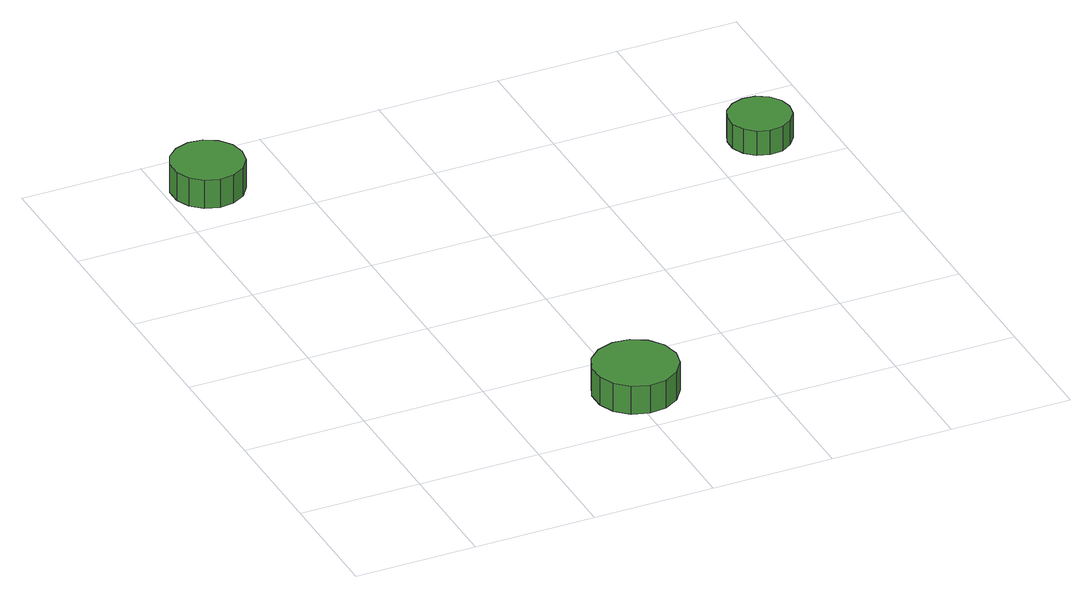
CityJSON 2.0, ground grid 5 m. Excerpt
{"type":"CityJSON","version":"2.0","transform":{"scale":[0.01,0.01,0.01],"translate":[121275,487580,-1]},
"CityObjects":{
"tree1":{"type":"SolitaryVegetationObject","attributes":{"function":"something"},"geometry":[{"type":"MultiSurface","lod":"1","boundaries":[[[0,1,2,3,4,5,6,7,8,9,10,11,12,13,14]],[[15,16,17,18,19,20,21,22,23,24,25,26,27,28,29]],[[0,29,28,1]],[[1,28,27,2]],[[2,27,26,3]],[[3,26,25,4]],[[4,25,24,5]],[[5,24,23,6]],[[6,23,22,7]],[[7,22,21,8]],[[8,21,20,9]],[[9,20,19,10]],[[10,19,18,11]],[[11,18,17,12]],[[12,17,16,13]],[[13,16,15,14]],[[14,15,29,0]]]}]},
"tree2":{"type":"SolitaryVegetationObject","attributes":{"function":"something"},"geometry":[{"type":"MultiSurface","lod":"1","boundaries":[[[30,31,32,33,34,35,36,37,38,39,40,41,42,43,44]],[[45,46,47,48,49,50,51,52,53,54,55,56,57,58,59]],[[30,59,58,31]],[[31,58,57,32]],[[32,57,56,33]],[[33,56,55,34]],[[34,55,54,35]],[[35,54,53,36]],[[36,53,52,37]],[[37,52,51,38]],[[38,51,50,39]],[[39,50,49,40]],[[40,49,48,41]],[[41,48,47,42]],[[42,47,46,43]],[[43,46,45,44]],[[44,45,59,30]]]}]},
"tree3":{"type":"SolitaryVegetationObject","attributes":{"function":"something"},"geometry":[{"type":"MultiSurface","lod":"1","boundaries":[[[60,61,62,63,64,65,66,67,68,69,70,71,72,73,74]],[[75,76,77,78,79,80,81,82,83,84,85,86,87,88,89]],[[60,89,88,61]],[[61,88,87,62]],[[62,87,86,63]],[[63,86,85,64]],[[64,85,84,65]],[[65,84,83,66]],[[66,83,82,67]],[[67,82,81,68]],[[68,81,80,69]],[[69,80,79,70]],[[70,79,78,71]],[[71,78,77,72]],[[72,77,76,73]],[[73,76,75,74]],[[74,75,89,60]]]}]}
},
"vertices":[
[319,2270,188],[307,2330,188],[271,2379,188],[218,2410,188],[157,2416,188],[98,2397,188],[53,2356,188],[28,2301,188],[28,2239,188],[53,2183,188],[98,2142,188],[157,2123,188],[218,2130,188],[271,2160,188],[307,2210,188],[307,2210,63],[271,2160,63],[218,2130,63],[157,2123,63],[98,2142,63],[53,2183,63],[28,2239,63],[28,2301,63],[53,2356,63],[98,2397,63],[157,2416,63],[218,2410,63],[271,2379,63],[307,2330,63],[319,2270,63],
[1201,261,187],[1186,331,187],[1144,388,187],[1083,424,187],[1012,431,187],[944,409,187],[891,362,187],[863,297,187],[863,226,187],[891,161,187],[944,113,187],[1012,91,187],[1083,98,187],[1144,134,187],[1186,192,187],[1186,192,63],[1144,134,63],[1083,98,63],[1012,91,63],[944,113,63],[891,161,63],[863,226,63],[863,297,63],[891,362,63],[944,409,63],[1012,431,63],[1083,424,63],[1144,388,63],[1186,331,63],[1201,261,63],
[2352,1700,176],[2341,1751,176],[2310,1794,176],[2264,1821,176],[2211,1826,176],[2161,1810,176],[2121,1774,176],[2100,1726,176],[2100,1673,176],[2121,1625,176],[2161,1589,176],[2211,1573,176],[2264,1578,176],[2310,1605,176],[2341,1648,176],[2341,1648,68],[2310,1605,68],[2264,1578,68],[2211,1573,68],[2161,1589,68],[2121,1625,68],[2100,1673,68],[2100,1726,68],[2121,1774,68],[2161,1810,68],[2211,1826,68],[2264,1821,68],[2310,1794,68],[2341,1751,68],[2352,1700,68]
]}
